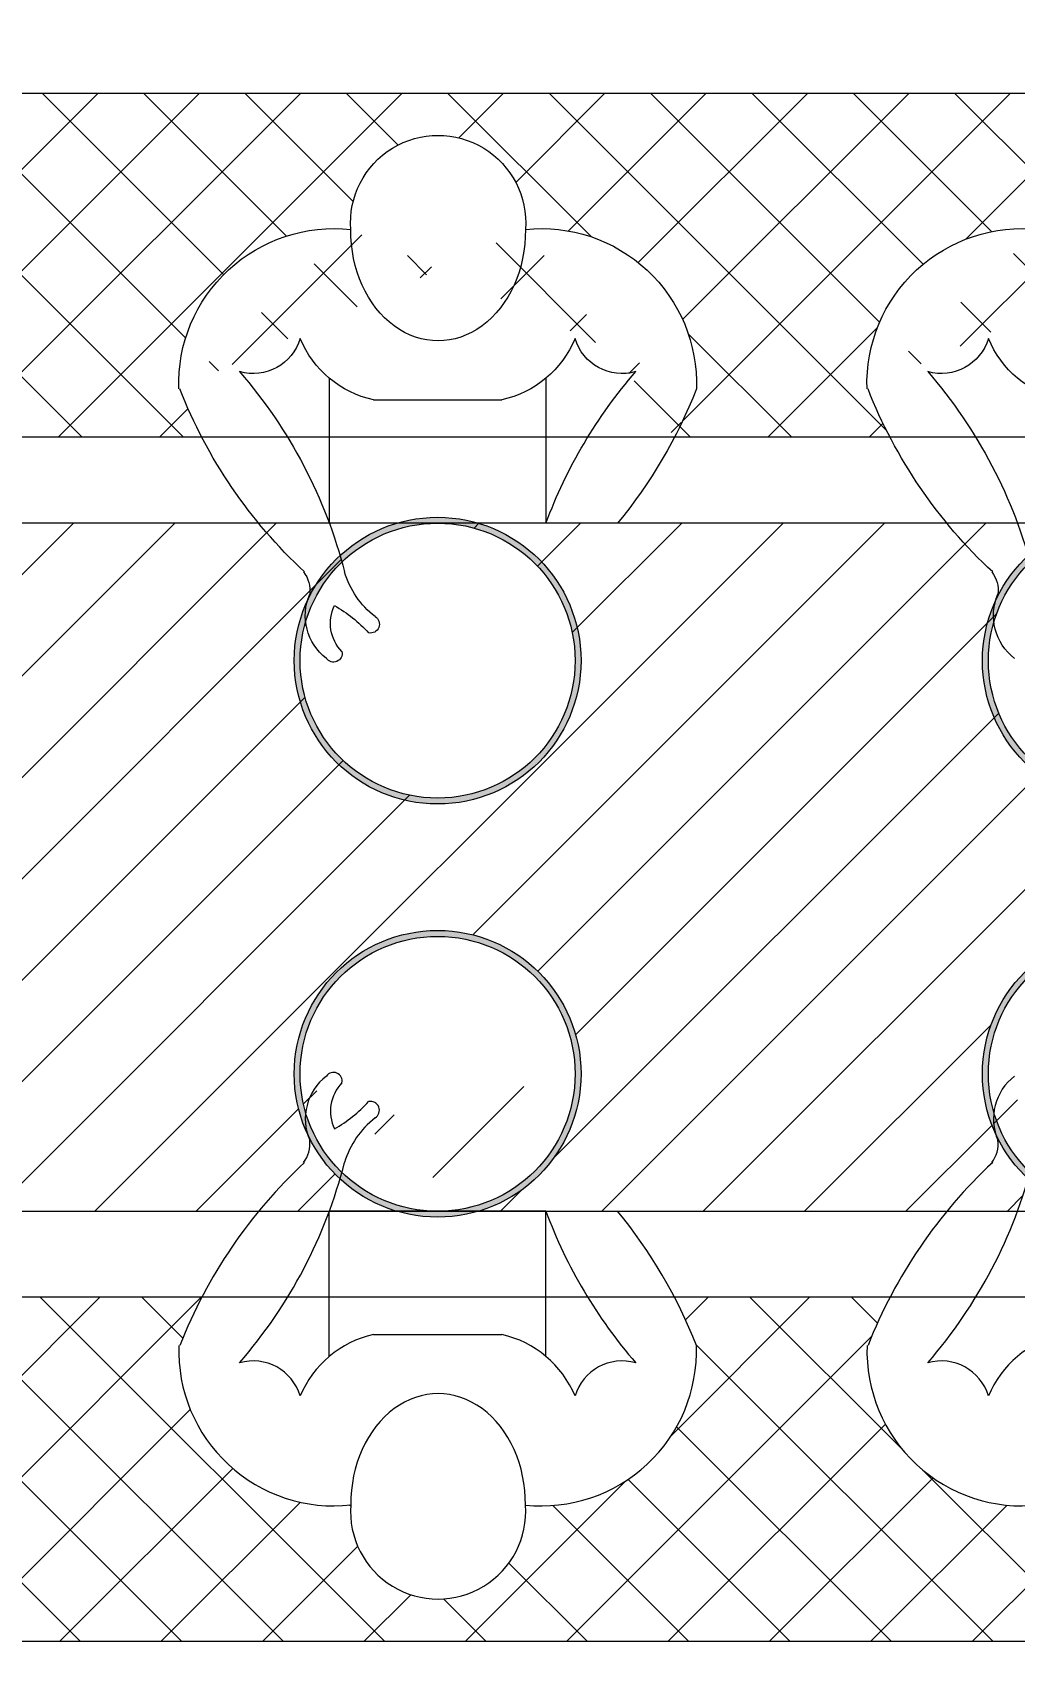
# Model space of a CAD drawing. Header units: inches. Extents: x -250485 to 735580, y -140410 to 288049.
# Drawn here: x 45530.9 to 45565.2, y 21452 to 21509.1 of the extents above; entities that cross this region are included whole.
import ezdxf

# ---------------------------------------------------------------- set-up
doc = ezdxf.new("R2010")
doc.units = ezdxf.units.IN
doc.header["$MEASUREMENT"] = 0
doc.header["$PDMODE"] = 35
doc.layers.get('0').update_dxf_attribs({"lineweight": 0})
doc.layers.get('Defpoints').update_dxf_attribs({"lineweight": 0})
for name, color, linetype, lineweight in [('Dim. Road', 7, 'Continuous', 0), ('Layer1', 134, 'Continuous', 0), ('MAN', 215, 'Continuous', 0), ('Table', 244, 'Continuous', 0)]:
    doc.layers.add(name, color=color, linetype=linetype, lineweight=lineweight)
doc.styles.add('REG', font='times.ttf')
doc.dimstyles.new('Dim-Pres', dxfattribs={"dimtxt": 5.5, "dimasz": 2, "dimexe": 1.5, "dimexo": 1.5, "dimgap": 1, "dimtad": 3, "dimdec": 0, "dimzin": 3, "dimdsep": 46, "dimlunit": 4, "dimtxsty": 'REG', "dimblk": 'point', "dimcen": 2, "dimclrd": 256, "dimclre": 256, "dimclrt": 7, "dimadec": 0, "dimazin": 0, "dimtfac": 0.75, "dimtdec": 0, "dimtmove": 1, "dimatfit": 3, "dimldrblk": 'point', "dimfxl": 0, "dimtolj": 1, "dimtzin": 0, "dimlwd": -1, "dimlwe": -1, "dimarcsym": 1})

# ---------------------------------------------------------------- blocks, each defined once
blk = doc.blocks.new('A$C09397776')
at = {"layer": 'Dim. Road'}
h = blk.add_hatch(dxfattribs=at)
h.set_pattern_fill('ANSI37', color=256, scale=20, style=0)
h.set_pattern_definition([(315, (-26359.04783966094, -17857.67955498254), (-1.767766952966368, -1.767766952966368), []), (225, (-26359.04783966094, -17857.67955498254), (-1.767766952966368, 1.767766952966368), [])])
edge = h.paths.add_edge_path()
edge.add_ellipse((-15.61941888958608, 43.86728897911961), major_axis=(-3.824465016097743, -3.824465016097743), ratio=0.9999999999986215, start_angle=219.0824386951599, end_angle=316.9644912572138)
edge.add_ellipse((-4.798922951860731, 50.06321535939786), major_axis=(12.32887152460546, -12.32887152460546), ratio=0.9999999999997912, start_angle=246.4687264487281, end_angle=252.5456693068054)
edge.add_line((-20.25811776298724, 41.99999999999636), (-27.7754511202329, 41.99999999999636))
edge.add_ellipse((-43.23464593135212, 50.06321535939786), major_axis=(-12.32887152461352, -12.32887152461352), ratio=0.9999999999990136, start_angle=107.4543306931802, end_angle=113.5312735512598)
edge.add_ellipse((-32.38058111040664, 43.86728897911961), major_axis=(3.824465016097614, -3.824465016097614), ratio=0.9999999999989444, start_angle=43.03550874277702, end_angle=141.2748355398732)
edge.add_ellipse((-36.01663316393024, 49.47389356864732), major_axis=(2.159226453881532, -2.159226453881534), ratio=0.9999999999917561, start_angle=40.67287791700416, end_angle=229.2597297158363)
edge.add_ellipse((-39.61941888958609, 43.86728897911961), major_axis=(-3.824465016097743, -3.824465016097743), ratio=0.9999999999986215, start_angle=219.0824386951599, end_angle=316.9644912572138)
edge.add_ellipse((-28.79892295186073, 50.06321535939786), major_axis=(12.32887152460546, -12.32887152460546), ratio=0.9999999999997912, start_angle=246.4687264487281, end_angle=252.5456693068054)
edge.add_line((-44.25811776298724, 42), (-51.77545112022563, 42))
edge.add_ellipse((-67.23464593135213, 50.06321535939786), major_axis=(-12.32887152461352, -12.32887152461352), ratio=0.9999999999990136, start_angle=107.4543306931802, end_angle=113.5312735512598)
edge.add_ellipse((-56.38058111040664, 43.86728897911961), major_axis=(3.824465016097614, -3.824465016097614), ratio=0.9999999999989444, start_angle=43.03550874277702, end_angle=141.2748355398732)
edge.add_ellipse((-60.01663316393024, 49.47389356864732), major_axis=(2.159226453881532, -2.159226453881534), ratio=0.9999999999917561, start_angle=40.67287791700416, end_angle=229.2597297158363)
edge.add_ellipse((-63.61941888958606, 43.86728897911961), major_axis=(-3.824465016097743, -3.824465016097743), ratio=0.9999999999986215, start_angle=219.0824386951599, end_angle=316.9644912572138)
edge.add_ellipse((-52.79892295186072, 50.06321535939786), major_axis=(12.32887152460546, -12.32887152460546), ratio=0.9999999999997912, start_angle=246.4687264487281, end_angle=252.5456693068054)
edge.add_line((-68.2581177629836, 42), (-75.77545112022563, 42.00000000000364))
edge.add_ellipse((-91.23464593135213, 50.06321535939786), major_axis=(-12.32887152461352, -12.32887152461352), ratio=0.9999999999990136, start_angle=107.4543306931802, end_angle=113.5312735512598)
edge.add_ellipse((-80.38058111040664, 43.86728897911961), major_axis=(3.824465016097614, -3.824465016097614), ratio=0.9999999999989444, start_angle=43.03550874277702, end_angle=141.2748355398732)
edge.add_ellipse((-84.01663316393024, 49.47389356864732), major_axis=(2.159226453881532, -2.159226453881534), ratio=0.9999999999917561, start_angle=40.67287791700416, end_angle=229.2597297158363)
edge.add_ellipse((-87.61941888958609, 43.86728897911961), major_axis=(-3.824465016097743, -3.824465016097743), ratio=0.9999999999986215, start_angle=219.0824386951599, end_angle=316.9644912572138)
edge.add_ellipse((-76.79892295186073, 50.06321535939786), major_axis=(12.32887152460546, -12.32887152460546), ratio=0.9999999999997912, start_angle=246.4687264487281, end_angle=252.5456693068054)
edge.add_line((-92.25811776298359, 41.99999999999636), (-96, 42))
edge.add_line((-96, 42), (-96, 54))
edge.add_line((-96, 54), (0, 54))
edge.add_line((0, 54), (0, 42))
edge.add_line((0, 42), (-3.775451120229263, 42))
edge.add_ellipse((-19.23464593135213, 50.06321535939786), major_axis=(-12.32887152461352, -12.32887152461352), ratio=0.9999999999990136, start_angle=107.4543306931802, end_angle=113.5312735512598)
edge.add_ellipse((-8.380581110406638, 43.86728897911961), major_axis=(3.824465016097614, -3.824465016097614), ratio=0.9999999999989444, start_angle=43.03550874277702, end_angle=141.2748355398732)
edge.add_ellipse((-12.01663316393023, 49.47389356864732), major_axis=(2.159226453881532, -2.159226453881534), ratio=0.9999999999917561, start_angle=40.67287791700416, end_angle=229.2597297158363)
h = blk.add_hatch(dxfattribs=at)
h.set_pattern_fill('ANSI31', color=256, scale=20, style=0)
h.set_pattern_definition([(45, (-26359.04783966094, 17911.67955498254), (-1.767766952966368, 1.767766952966368), [])])
edge = h.paths.add_edge_path()
edge.add_arc((-36, 19.79418355154848), 4.794183551552123, -45.844183155410576, 4.348521542851813e-11, ccw=False)
edge.add_ellipse((-16.1398531349223, 20.95448711443896), major_axis=(-12.12609851485918, 12.12609851485918), ratio=0.9999999999986376, start_angle=60.55908460781412, end_angle=65.31754463694847)
edge.add_line((-32.2217875206661, 15.00000000000364), (-12, 15))
edge.add_arc((-12, 19.79418355155212), 4.794183551552123, 180, 270, ccw=False)
edge.add_arc((-12, 19.79418355155212), 4.794183551552123, 0, 180, ccw=False)
edge.add_arc((-12, 19.79418355154848), 4.794183551552123, -45.844183155410576, 4.348521542851813e-11, ccw=False)
edge.add_ellipse((7.860146865077696, 20.95448711443896), major_axis=(-12.12609851485918, 12.12609851485918), ratio=0.9999999999986376, start_angle=60.55908460781412, end_angle=65.31754463694847)
edge.add_line((-8.221787520666112, 15), (3.637978807091713e-12, 15))
edge.add_line((3.638e-12, 15), (0, 39))
edge.add_line((0, 39), (-8.221787520666112, 39))
edge.add_ellipse((7.860146865077696, 33.04551288556104), major_axis=(-12.12609851485918, -12.12609851485918), ratio=0.9999999999986376, start_angle=294.6824553630515, end_angle=298.6651490884914)
edge.add_arc((-12.00000000000364, 34.20581644845152), 5, 26.880474527127603, 47.101955678869786, ccw=False)
edge.add_ellipse((-6.496668456620682, 36.64882565799781), major_axis=(-0.7438983915988749, -0.7438983915988749), ratio=0.9999999999988024, start_angle=276.8864055725563, end_angle=321.7483321821769)
edge.add_ellipse((-9.267025563920466, 35.77560678690498), major_axis=(1.330345823937539, -1.330345823937539), ratio=0.9999999999972016, start_angle=61.27693460762458, end_angle=68.4798283636012, ccw=False)
edge.add_ellipse((-9.267025563920466, 35.77560678690498), major_axis=(1.330345823937539, -1.330345823937539), ratio=0.9999999999972016, start_angle=38.19428221332671, end_angle=61.27693460762455)
edge.add_arc((-12, 34.20581644844424), 5, 4.172306944383308e-11, 24.798073079931385, ccw=False)
edge.add_arc((-12, 34.20581644844788), 5, -180, 0, ccw=False)
edge.add_arc((-12, 34.20581644844788), 5, 106.496575116943, 180, ccw=False)
edge.add_line((-13.41979015140532, 39), (-15.77821247933389, 39))
edge.add_line((-15.77821247933389, 39), (-32.22178752066247, 38.99999999999636))
edge.add_ellipse((-16.1398531349223, 33.04551288556104), major_axis=(-12.12609851485918, -12.12609851485918), ratio=0.9999999999986376, start_angle=294.6824553630515, end_angle=298.6651490884914)
edge.add_arc((-36.00000000000364, 34.20581644845152), 5, 26.880474527127603, 47.101955678869786, ccw=False)
edge.add_ellipse((-30.49666845662069, 36.64882565799781), major_axis=(-0.7438983915988749, -0.7438983915988749), ratio=0.9999999999988024, start_angle=276.8864055725563, end_angle=321.7483321821769)
edge.add_ellipse((-33.26702556392047, 35.77560678690498), major_axis=(1.330345823937539, -1.330345823937539), ratio=0.9999999999972016, start_angle=61.27693460762458, end_angle=68.4798283636012, ccw=False)
edge.add_ellipse((-33.26702556392047, 35.77560678690498), major_axis=(1.330345823937539, -1.330345823937539), ratio=0.9999999999972016, start_angle=38.19428221332671, end_angle=61.27693460762455)
edge.add_arc((-36, 34.2058164484406), 5, 8.338929546880536e-11, 24.79807308034202, ccw=False)
edge.add_arc((-36, 34.20581644844788), 5, -180, 0, ccw=False)
edge.add_arc((-36, 34.20581644844788), 5, 106.496575116943, 180, ccw=False)
edge.add_line((-37.41979015140532, 39), (-39.7782124793339, 39))
edge.add_line((-39.7782124793339, 39), (-56.22178752066611, 39))
edge.add_ellipse((-40.1398531349223, 33.04551288556104), major_axis=(-12.12609851485918, -12.12609851485918), ratio=0.9999999999986376, start_angle=294.6824553630515, end_angle=298.6651490884914)
edge.add_arc((-60.00000000000365, 34.20581644845152), 5, 26.880474527127603, 47.101955678869786, ccw=False)
edge.add_ellipse((-54.49666845662068, 36.64882565799781), major_axis=(-0.7438983915988749, -0.7438983915988749), ratio=0.9999999999988024, start_angle=276.8864055725563, end_angle=321.7483321821769)
edge.add_ellipse((-57.26702556392047, 35.77560678690498), major_axis=(1.330345823937539, -1.330345823937539), ratio=0.9999999999972016, start_angle=61.27693460762458, end_angle=68.4798283636012, ccw=False)
edge.add_ellipse((-57.26702556392047, 35.77560678690498), major_axis=(1.330345823937539, -1.330345823937539), ratio=0.9999999999972016, start_angle=38.19428221332671, end_angle=61.27693460762455)
edge.add_arc((-60, 34.20581644844424), 5, 4.172306944383308e-11, 24.798073079745222, ccw=False)
edge.add_arc((-60, 34.20581644844788), 5, -180, 0, ccw=False)
edge.add_arc((-60, 34.20581644844788), 5, 106.496575116943, 180, ccw=False)
edge.add_line((-61.41979015140532, 39), (-63.77821247933389, 39))
edge.add_line((-63.77821247933389, 39), (-80.22178752066976, 39))
edge.add_ellipse((-64.13985313492229, 33.04551288556104), major_axis=(-12.12609851485918, -12.12609851485918), ratio=0.9999999999986376, start_angle=294.6824553630515, end_angle=298.6651490884914)
edge.add_arc((-84.00000000000364, 34.20581644845152), 5, 26.880474527127603, 47.101955678869786, ccw=False)
edge.add_ellipse((-78.49666845662068, 36.64882565799781), major_axis=(-0.7438983915988749, -0.7438983915988749), ratio=0.9999999999988024, start_angle=276.8864055725563, end_angle=321.7483321821769)
edge.add_ellipse((-81.26702556392046, 35.77560678690498), major_axis=(1.330345823937539, -1.330345823937539), ratio=0.9999999999972016, start_angle=61.27693460762458, end_angle=68.4798283636012, ccw=False)
edge.add_ellipse((-81.26702556392046, 35.77560678690498), major_axis=(1.330345823937539, -1.330345823937539), ratio=0.9999999999972016, start_angle=38.19428221332671, end_angle=61.27693460762455)
edge.add_arc((-84, 34.20581644845152), 5, -4.172306944383308e-11, 24.798073079893527, ccw=False)
edge.add_arc((-84, 34.20581644844788), 5, -180, 0, ccw=False)
edge.add_arc((-84, 34.20581644844788), 5, 106.496575116943, 180, ccw=False)
edge.add_line((-85.41979015140531, 39), (-87.77821247933387, 39))
edge.add_line((-87.77821247933387, 39), (-95.99999999999636, 39))
edge.add_line((-95.99999999999636, 39), (-95.99999999999636, 15))
edge.add_line((-95.99999999999636, 15), (-84, 15))
edge.add_arc((-84, 19.79418355155212), 4.794183551552123, 180, 270, ccw=False)
edge.add_arc((-84, 19.79418355155212), 4.794183551552123, 0, 180, ccw=False)
edge.add_arc((-84, 19.79418355154848), 4.794183551552123, -45.844183155410576, 4.348521542851813e-11, ccw=False)
edge.add_ellipse((-64.13985313492229, 20.95448711443896), major_axis=(-12.12609851485918, 12.12609851485918), ratio=0.9999999999986376, start_angle=60.55908460781412, end_angle=65.31754463694847)
edge.add_line((-80.22178752066611, 15), (-60, 15))
edge.add_arc((-60, 19.79418355155212), 4.794183551552123, 180, 270, ccw=False)
edge.add_arc((-60, 19.79418355155212), 4.794183551552123, 0, 180, ccw=False)
edge.add_arc((-60, 19.79418355154848), 4.794183551552123, -45.844183155410576, 4.348521542851813e-11, ccw=False)
edge.add_ellipse((-40.1398531349223, 20.95448711443896), major_axis=(-12.12609851485918, 12.12609851485918), ratio=0.9999999999986376, start_angle=60.55908460781412, end_angle=65.31754463694847)
edge.add_line((-56.22178752066611, 15), (-36, 15))
edge.add_arc((-36, 19.79418355155212), 4.794183551552123, 180, 270, ccw=False)
edge.add_arc((-36, 19.79418355155212), 4.794183551552123, 0, 180, ccw=False)
h = blk.add_hatch(color=256, dxfattribs=at)
edge = h.paths.add_edge_path(flags=16)
edge.add_arc((-84, 34.20581644844788), 4.794183551552123, 0, 360)
edge = h.paths.add_edge_path()
edge.add_arc((-84, 34.20581644844788), 5, 0, 360)
h = blk.add_hatch(color=256, dxfattribs=at)
edge = h.paths.add_edge_path(flags=16)
edge.add_arc((-60, 34.20581644844788), 4.794183551552123, 0, 360)
edge = h.paths.add_edge_path()
edge.add_arc((-60, 34.20581644844788), 5, 0, 360)
h = blk.add_hatch(color=256, dxfattribs=at)
edge = h.paths.add_edge_path(flags=16)
edge.add_arc((-84, 19.79418355155212), 4.794183551552123, 0, 360)
edge = h.paths.add_edge_path()
edge.add_arc((-84, 19.79418355155212), 5, 0, 360)
h = blk.add_hatch(color=256, dxfattribs=at)
edge = h.paths.add_edge_path(flags=16)
edge.add_arc((-60, 19.79418355155212), 4.794183551552123, 0, 360)
edge = h.paths.add_edge_path()
edge.add_arc((-60, 19.79418355155212), 5, 0, 360)
h = blk.add_hatch(dxfattribs=at)
h.set_pattern_fill('ANSI37', color=256, scale=20, style=0)
h.set_pattern_definition([(45, (-26359.04783966094, 17911.67955498254), (-1.767766952966368, 1.767766952966368), []), (135, (-26359.04783966094, 17911.67955498254), (-1.767766952966368, -1.767766952966368), [])])
edge = h.paths.add_edge_path()
edge.add_ellipse((-15.61941888958608, 10.13271102088038), major_axis=(-3.824465016097743, 3.824465016097743), ratio=0.9999999999986215, start_angle=43.03550874278619, end_angle=140.9175613048401, ccw=False)
edge.add_ellipse((-4.798922951860731, 3.936784640602127), major_axis=(12.32887152460546, 12.32887152460546), ratio=0.9999999999997912, start_angle=107.4543306931946, end_angle=113.53127355127191, ccw=False)
edge.add_line((-20.25811776298724, 12.00000000000364), (-27.7754511202329, 12.00000000000364))
edge.add_ellipse((-43.23464593135212, 3.936784640602127), major_axis=(-12.32887152461352, 12.32887152461352), ratio=0.9999999999990136, start_angle=246.4687264487402, end_angle=252.5456693068198, ccw=False)
edge.add_ellipse((-32.38058111040664, 10.13271102088038), major_axis=(3.824465016097614, 3.824465016097614), ratio=0.9999999999989444, start_angle=218.7251644601268, end_angle=316.96449125722296, ccw=False)
edge.add_ellipse((-36.01663316393024, 4.526106431352672), major_axis=(2.159226453881532, 2.159226453881534), ratio=0.9999999999917561, start_angle=130.7402702841637, end_angle=319.32712208299586, ccw=False)
edge.add_ellipse((-39.61941888958609, 10.13271102088038), major_axis=(-3.824465016097743, 3.824465016097743), ratio=0.9999999999986215, start_angle=43.03550874278619, end_angle=140.9175613048401, ccw=False)
edge.add_ellipse((-28.79892295186073, 3.936784640602127), major_axis=(12.32887152460546, 12.32887152460546), ratio=0.9999999999997912, start_angle=107.4543306931946, end_angle=113.53127355127191, ccw=False)
edge.add_line((-44.25811776298724, 12), (-51.77545112022563, 12))
edge.add_ellipse((-67.23464593135213, 3.936784640602127), major_axis=(-12.32887152461352, 12.32887152461352), ratio=0.9999999999990136, start_angle=246.4687264487402, end_angle=252.5456693068198, ccw=False)
edge.add_ellipse((-56.38058111040664, 10.13271102088038), major_axis=(3.824465016097614, 3.824465016097614), ratio=0.9999999999989444, start_angle=218.7251644601268, end_angle=316.96449125722296, ccw=False)
edge.add_ellipse((-60.01663316393024, 4.526106431352672), major_axis=(2.159226453881532, 2.159226453881534), ratio=0.9999999999917561, start_angle=130.7402702841637, end_angle=319.32712208299586, ccw=False)
edge.add_ellipse((-63.61941888958606, 10.13271102088038), major_axis=(-3.824465016097743, 3.824465016097743), ratio=0.9999999999986215, start_angle=43.03550874278619, end_angle=140.9175613048401, ccw=False)
edge.add_ellipse((-52.79892295186072, 3.936784640602127), major_axis=(12.32887152460546, 12.32887152460546), ratio=0.9999999999997912, start_angle=107.4543306931946, end_angle=113.53127355127191, ccw=False)
edge.add_line((-68.2581177629836, 12), (-75.77545112022563, 11.99999999999636))
edge.add_ellipse((-91.23464593135213, 3.936784640602127), major_axis=(-12.32887152461352, 12.32887152461352), ratio=0.9999999999990136, start_angle=246.4687264487402, end_angle=252.5456693068198, ccw=False)
edge.add_ellipse((-80.38058111040664, 10.13271102088038), major_axis=(3.824465016097614, 3.824465016097614), ratio=0.9999999999989444, start_angle=218.7251644601268, end_angle=316.96449125722296, ccw=False)
edge.add_ellipse((-84.01663316393024, 4.526106431352672), major_axis=(2.159226453881532, 2.159226453881534), ratio=0.9999999999917561, start_angle=130.7402702841637, end_angle=319.32712208299586, ccw=False)
edge.add_ellipse((-87.61941888958609, 10.13271102088038), major_axis=(-3.824465016097743, 3.824465016097743), ratio=0.9999999999986215, start_angle=43.03550874278619, end_angle=140.9175613048401, ccw=False)
edge.add_ellipse((-76.79892295186073, 3.936784640602127), major_axis=(12.32887152460546, 12.32887152460546), ratio=0.9999999999997912, start_angle=107.4543306931946, end_angle=113.53127355127191, ccw=False)
edge.add_line((-92.25811776298359, 12.00000000000364), (-96, 12))
edge.add_line((-96, 12), (-96, 0))
edge.add_line((-96, 0), (0, 0))
edge.add_line((0, 0), (0, 12))
edge.add_line((0, 12), (-3.775451120229263, 12))
edge.add_ellipse((-19.23464593135213, 3.936784640602127), major_axis=(-12.32887152461352, 12.32887152461352), ratio=0.9999999999990136, start_angle=246.4687264487402, end_angle=252.5456693068198, ccw=False)
edge.add_ellipse((-8.380581110406638, 10.13271102088038), major_axis=(3.824465016097614, 3.824465016097614), ratio=0.9999999999989444, start_angle=218.7251644601268, end_angle=316.96449125722296, ccw=False)
edge.add_ellipse((-12.01663316393023, 4.526106431352672), major_axis=(2.159226453881532, 2.159226453881534), ratio=0.9999999999917561, start_angle=130.7402702841637, end_angle=319.32712208299586, ccw=False)
for centre, radius in [((-84, 34.20581644844788), 5), ((-84, 34.20581644844788), 4.794183551552123), ((-60, 34.20581644844788), 5), ((-60, 34.20581644844788), 4.794183551552123), ((-84, 19.79418355155212), 5), ((-84, 19.79418355155212), 4.794183551552123), ((-60, 19.79418355155212), 5), ((-60, 19.79418355155212), 4.794183551552123)]:
    blk.add_circle(centre, radius, dxfattribs=at)
at = {"layer": 'MAN'}
for p, q in [((-63.77821247933389, 44.05974658159538), (-63.77821247933389, 39)), ((-56.22178752066611, 44.05974658159538), (-56.22178752066611, 39)), ((-57.75959284828059, 43.30194720692086), (-62.24040715171941, 43.30194720692086)), ((-63.77821247933389, 39), (-56.22178752066611, 39)), ((-63.77821247933389, 15), (-56.22178752066611, 15)), ((-63.77821247933389, 9.940253418404607), (-63.77821247933389, 15)), ((-56.22178752066611, 9.940253418404607), (-56.22178752066611, 15)), ((-57.75959284828059, 10.69805279307911), (-62.24040715171941, 10.69805279307911))]:
    blk.add_line(p, q, dxfattribs=at)
for centre, major_axis, ratio, start_param, end_param in [((-60.01663316393024, 49.47389356864732), (2.15922645388153, -2.159226453881533), 0.9999999999917561, 0.7098756359134156, 4.00133712577363), ((-80.38058111040664, 43.86728897911961), (3.824465016097614, -3.824465016097614), 0.9999999999989444, 0.7511113228322648, 2.465711030384287), ((-63.61941888958606, 43.86728897911961), (-3.824465016097741, -3.824465016097741), 0.9999999999986215, 3.82370988852917, 5.532073984347159), ((-60.01678444161007, 49.19978755310149), (-2.460781e-10, -3.839603214756357), 0.7931162535893208, 4.700072118910248, 7.865365617337269), ((-56.38058111040664, 43.86728897911961), (3.824465016097614, -3.824465016097614), 0.9999999999989444, 0.7511113228322648, 2.465711030384287), ((-82.53598631280694, 46.81672256047749), (-2.545234036170148, -2.545234036170147), 0.999999999998359, 1.00280122000317, 1.964608070705908), ((-77.5616800051612, 45.94099681316585), (-1.216868306366321, -1.21686830636632), 0.9999999999941036, 5.791394464346718, 7.345296342472488), ((-66.43831999483882, 45.94099681316585), (1.216868306365284, -1.216868306365284), 0.99999999999584, -1.062111035292164, 0.4917908428321436), ((-61.46401368719306, 46.81672256047749), (2.545234036165962, -2.545234036165965), 0.999999999999228, 4.318577236473752, 5.28038408717659), ((-58.53598631280693, 46.81672256047749), (-2.545234036170148, -2.545234036170147), 0.999999999998359, 1.00280122000317, 1.964608070705908), ((-53.56168000516118, 45.94099681316585), (-1.216868306366321, -1.21686830636632), 0.9999999999941036, 5.791394464346718, 7.345296342472488), ((-64.13985313492229, 33.04551288556104), (-12.12609851485918, -12.12609851485918), 0.9999999999986376, 4.78302457867471, 5.24718850105421), ((-79.86014686507768, 33.04551288556104), (-12.12609851483751, -12.12609851483751), 0.9999999999960375, 2.710802540023896, 3.070957055298916), ((-40.1398531349223, 33.04551288556104), (-12.12609851485918, -12.12609851485918), 0.9999999999986376, 4.78302457867471, 5.24718850105421), ((-91.23464593135213, 50.06321535939786), (-12.32887152461352, -12.32887152461352), 0.9999999999990136, 1.534760500018854, 1.98149452745184), ((-52.79892295186072, 50.06321535939786), (12.32887152460546, -12.32887152460546), 0.9999999999997912, 4.301690779727536, 4.614373847963705), ((-67.23464593135213, 50.06321535939786), (-12.32887152461352, -12.32887152461352), 0.9999999999990136, 1.534760500018854, 1.98149452745184), ((-78.49666845662068, 36.64882565799781), (-0.7438983915988749, -0.7438983915988749), 0.9999999999988028, 4.832579431253485, 5.61556775937942), ((-59.71317556142094, 38.18560233010066), (-2.185140766258919, -2.185140766258919), 0.9999999999976662, 1.445299878237973, 2.064919847453758), ((-54.49666845662068, 36.64882565799781), (-0.7438983915988749, -0.7438983915988749), 0.9999999999988028, 4.832579431253485, 5.61556775937942), ((-81.26702556392046, 35.77560678690498), (1.330345823937539, -1.330345823937539), 0.9999999999972018, -0.1298370857074547, 1.195198476145442), ((-57.26702556392047, 35.77560678690498), (1.330345823937539, -1.330345823937539), 0.9999999999972018, -0.1298370857074547, 1.195198476145442), ((-54.0147201214604, 31.91990000933583), (-3.420265618151357, -3.420265618151357), 0.9999999999731478, 4.442781796796676, 4.759624155095273), ((-57.6974291558181, 35.5134575780321), (-1.014736198393022, -1.014736198393021), 0.9999999999998513, 1.590736801762734, 2.79843265672292), ((-57.65850687466809, 35.47823528223671), (0.2195165363992076, -0.2195165363992076), 0.9999999999610376, 2.898489726672042, 5.711491438754848), ((-56.36712694317612, 34.4577181351633), (-0.2134425236574978, -0.2134425236574978), 0.9999999999887323, 5.292819159547268, 8.027029384682264)]:
    blk.add_ellipse(centre, major_axis=major_axis, ratio=ratio, start_param=start_param, end_param=end_param, dxfattribs=at)
at = {"layer": 'MAN', "extrusion": (0, 0, -1)}
for centre, major_axis, ratio, start_param, end_param in [((-81.26702556392046, 18.22439321309502), (1.330345823937539, 1.330345823937539), 0.9999999999972018, -0.1298370857074547, 1.195198476145442), ((-56.36712694317612, 19.54228186483669), (-0.2134425236574978, 0.2134425236574978), 0.9999999999887323, 5.292819159547268, 8.027029384682264), ((-57.6974291558181, 18.4865424219679), (-1.014736198393022, 1.014736198393021), 0.9999999999998513, 1.590736801762734, 2.79843265672292), ((-57.26702556392047, 18.22439321309502), (1.330345823937539, 1.330345823937539), 0.9999999999972018, -0.1298370857074547, 1.195198476145442), ((-57.65850687466809, 18.52176471776328), (0.2195165363992076, 0.2195165363992076), 0.9999999999610376, 2.898489726672042, 5.711491438754848), ((-59.71317556142094, 15.81439766989933), (-2.185140766258919, 2.185140766258919), 0.9999999999976662, 1.445299878237973, 2.064919847453758), ((-54.0147201214604, 22.08009999066417), (-3.420265618151357, 3.420265618151357), 0.9999999999731478, 4.442781796796676, 4.759624155095273), ((-78.49666845662068, 17.35117434200219), (-0.7438983915988749, 0.7438983915988749), 0.9999999999988028, 4.832579431253485, 5.61556775937942), ((-54.49666845662068, 17.35117434200219), (-0.7438983915988749, 0.7438983915988749), 0.9999999999988028, 4.832579431253485, 5.61556775937942), ((-64.13985313492229, 20.95448711443896), (-12.12609851485918, 12.12609851485918), 0.9999999999986376, 4.78302457867471, 5.24718850105421), ((-40.1398531349223, 20.95448711443896), (-12.12609851485918, 12.12609851485918), 0.9999999999986376, 4.78302457867471, 5.24718850105421), ((-79.86014686507768, 20.95448711443896), (-12.12609851483751, 12.12609851483751), 0.9999999999960375, 2.710802540023896, 3.070957055298916), ((-82.53598631280694, 7.183277439522498), (-2.545234036170148, 2.545234036170147), 0.999999999998359, 1.00280122000317, 1.964608070705908), ((-80.38058111040664, 10.13271102088038), (3.824465016097614, 3.824465016097614), 0.9999999999989444, 0.7511113228322648, 2.465711030384287), ((-63.61941888958606, 10.13271102088038), (-3.824465016097741, 3.824465016097741), 0.9999999999986215, 3.82370988852917, 5.532073984347159), ((-61.46401368719306, 7.183277439522498), (2.545234036165962, 2.545234036165965), 0.999999999999228, 4.318577236473752, 5.28038408717659), ((-58.53598631280693, 7.183277439522498), (-2.545234036170148, 2.545234036170147), 0.999999999998359, 1.00280122000317, 1.964608070705908), ((-56.38058111040664, 10.13271102088038), (3.824465016097614, 3.824465016097614), 0.9999999999989444, 0.7511113228322648, 2.465711030384287), ((-77.5616800051612, 8.059003186834161), (-1.216868306366321, 1.21686830636632), 0.9999999999941036, 5.791394464346718, 7.345296342472488), ((-66.43831999483882, 8.059003186834161), (1.216868306365284, 1.216868306365284), 0.99999999999584, -1.062111035292164, 0.4917908428321436), ((-53.56168000516118, 8.059003186834161), (-1.216868306366321, 1.21686830636632), 0.9999999999941036, 5.791394464346718, 7.345296342472488), ((-60.01678444161007, 4.800212446898513), (-2.460781e-10, 3.839603214756357), 0.7931162535893208, 4.700072118910248, 7.865365617337269), ((-60.01663316393024, 4.526106431352672), (2.15922645388153, 2.159226453881533), 0.9999999999917561, 0.7098756359134156, 4.00133712577363)]:
    blk.add_ellipse(centre, major_axis=major_axis, ratio=ratio, start_param=start_param, end_param=end_param, dxfattribs=at)
at = {"layer": 'MAN', "extrusion": (0, 0, -0.9999999999999998)}
for centre, major_axis, ratio, start_param, end_param in [((-91.23464593135213, 3.936784640602127), (-12.32887152461352, 12.32887152461352), 0.9999999999990136, 1.534760500018854, 1.98149452745184), ((-67.23464593135213, 3.936784640602127), (-12.32887152461352, 12.32887152461352), 0.9999999999990136, 1.534760500018854, 1.98149452745184), ((-52.79892295186072, 3.936784640602127), (12.32887152460546, 12.32887152460546), 0.9999999999997912, 4.301690779727536, 4.614373847963705)]:
    blk.add_ellipse(centre, major_axis=major_axis, ratio=ratio, start_param=start_param, end_param=end_param, dxfattribs=at)
at = {"layer": 'Table'}
for points in [[(-96, 54), (-96, 42), (0, 42), (0, 54)], [(-96, 39), (-96, 15), (0, 15), (0, 39)], [(-96, 0), (-96, 12), (0, 12), (0, 0)]]:
    blk.add_lwpolyline(points, close=True, dxfattribs=at)
blk = doc.blocks.new('dot')
at = {"color": 4}
for p, q in [((0, 1.5), (0, -1.5)), ((-1.5, 0), (1.5, 0))]:
    blk.add_line(p, q, dxfattribs=at)
at = {"color": 6, "const_width": 0.5}
blk.add_lwpolyline([(-0.25, 0, 1), (0.25, 0, 1)], format="xyb", close=True, dxfattribs=at)
blk = doc.blocks.new('point')
blk.add_blockref('dot', (0, 0))
blk = doc.blocks.new('*D652')
at = {"layer": 'Defpoints', "color": 0, "ltscale": 30, "transparency": 16777216}
for p in [(45693.64320988327, 21683.96433871156), (45707.3952492537, 21678.46711314036), (45503.56734631895, 21208.46433871156)]:
    blk.add_point(p, dxfattribs=at)
at = {"layer": 'Layer1', "ltscale": 30, "transparency": 16777216}
for p, q in [((45703.68100821921, 21679.9518398956), (45708.78808964163, 21677.91034060714)), ((45518.061749067, 21204.82423365761), (45706.65288587608, 21676.60999262312)), ((45513.60514465489, 21204.45183989561), (45518.71222607731, 21202.41034060715))]:
    blk.add_line(p, q, dxfattribs=at)
at = {"layer": 'Layer1', "ltscale": 30, "transparency": 16777216, "xscale": 2, "yscale": 2, "zscale": 2}
for p, rotation in [((45707.3952492537, 21678.46711314036), 68.21148643820923), ((45517.31938568938, 21202.96711314037), 248.2114864382092)]:
    blk.add_blockref('point', p, dxfattribs=dict(at, rotation=rotation))
at = {"layer": 'Layer1', "color": 7, "ltscale": 30, "transparency": 16777216, "insert": (45609.06718813412, 21442.03230593752), "char_height": 5, "attachment_point": 5, "rotation": 68.21148643820923, "style": 'REG'}
blk.add_mtext('\\A1;42\'-8"', dxfattribs=at)

msp = doc.modelspace()

# ---------------------------------------------------------------- block references
at = {"layer": 'Dim. Road', "color": 7, "rotation": 180}
msp.add_blockref('A$C09397776', (45485.06734631895, 21506.96433871157), dxfattribs=at)

# ---------------------------------------------------------------- dimensions: what is measured, and where the dimension line sits
at = {"layer": 'Layer1', "ltscale": 30}
dim = msp.add_aligned_dim(p1=(45503.56734631895, 21208.46433871157), p2=(45693.64320988327, 21683.96433871156), distance=-14.810066705677068, dimstyle='Dim-Pres', override={"dimtxt": 5, "dimfxl": 4, "dimfxlon": 1}, dxfattribs=at)
dim.commit()
dim.dimension.update_dxf_attribs({"geometry": '*D652', "text_midpoint": (45609.06718813412, 21442.03230593752)})

doc.saveas('drawing.dxf')
